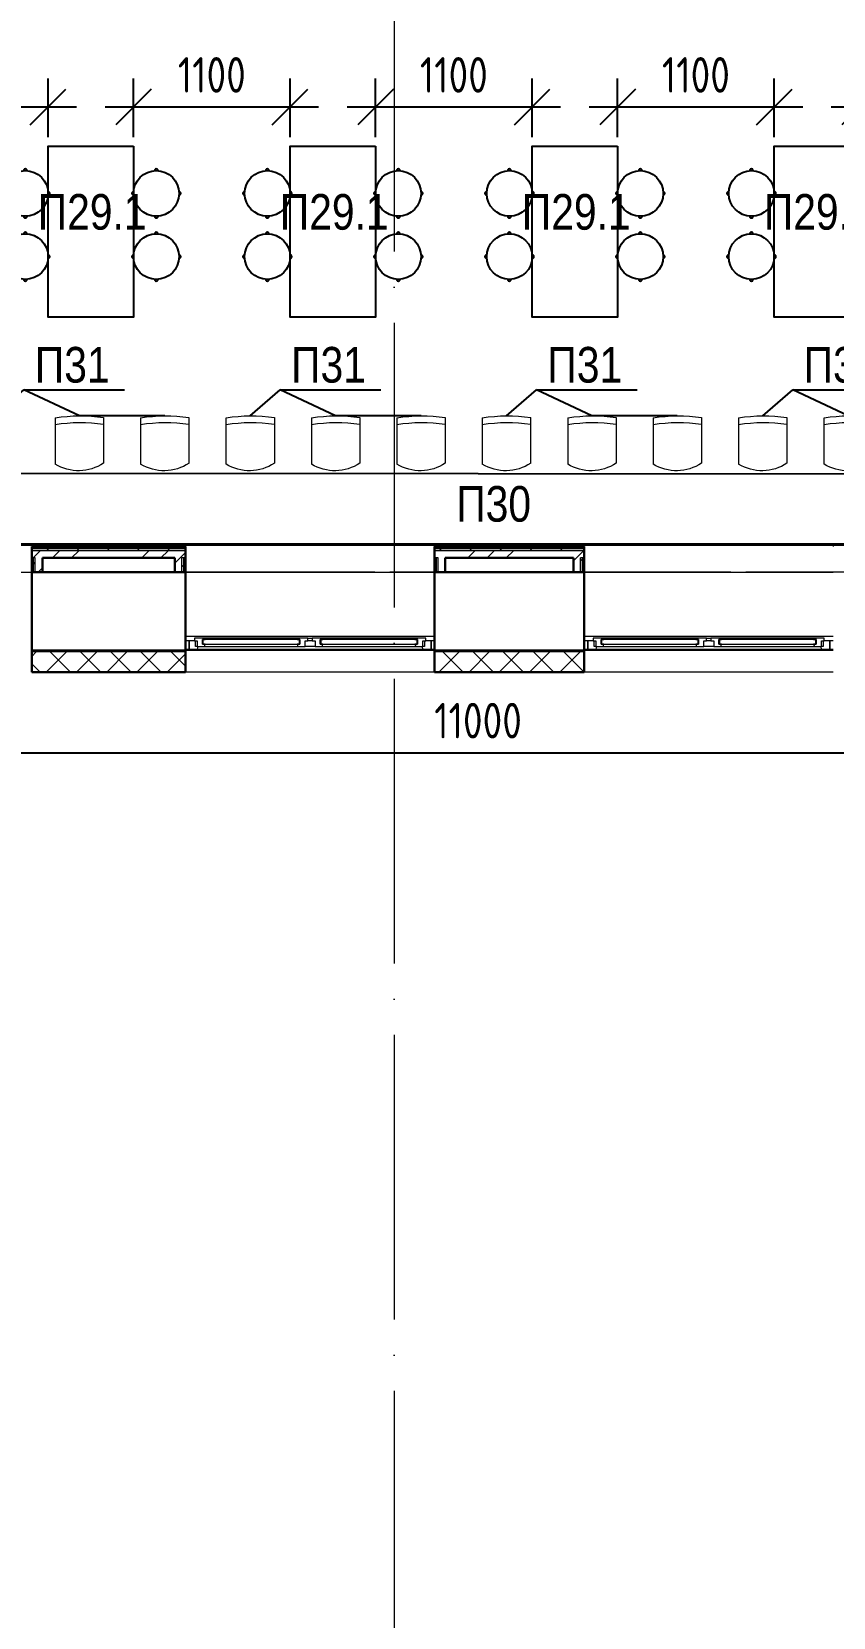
# Model space of a CAD drawing. Header units: millimetres. Extents: x -21010 to 105841, y -18351 to 135084.
# Drawn here: x 27517 to 33147, y 24735 to 35870 of the extents above; entities that cross this region are included whole.
import ezdxf
from ezdxf import colors
from ezdxf.entities.mleader import LeaderData, LeaderLine
from ezdxf.enums import TextEntityAlignment as Align
from ezdxf.math import Vec2, Vec3

# ---------------------------------------------------------------- set-up
doc = ezdxf.new("R2010")
doc.units = ezdxf.units.MM
doc.linetypes.add('ADSK_Линия сетки', pattern=[2500, 2000, -250, 0, -250])
for name, color, linetype, lineweight in [('_ Окна', 7, 'Continuous', 9), ('ДОНМ_ТХ_Анно', 84, 'Continuous', 20), ('ОБОРУДОВАНИЕ И МЕБЕЛЬ', 252, 'Continuous', 18), ('Ограждение', 7, 'Continuous', 9), ('Окна', 7, 'Continuous', 9), ('Оси', 7, 'Continuous', 9), ('Стены внутренние', 7, 'Continuous', 18), ('Стены наружные', 7, 'Continuous', 18), ('Стены штриховка', 7, 'Continuous', 13)]:
    doc.layers.add(name, color=color, linetype=linetype, lineweight=lineweight)
for name, color, linetype in [('ТХ пищеблок 31.10.2023', 7, 'Continuous'), ('тх разм', 7, 'Continuous'), ('ТХ_(нейтральное оборудование_мебель)', 32, 'Continuous')]:
    doc.layers.add(name, color=color, linetype=linetype)
doc.styles.add('ГОСТ 2.304', font='CS_Gost2304.shx')
doc.styles.add('ТХ_ДОНМ', font='ARIALN.TTF')
doc.dimstyles.new('СПДС', dxfattribs={"dimscale": 100, "dimtxt": 2.5, "dimasz": 2.5, "dimexe": 2, "dimexo": 0.625, "dimgap": 1, "dimtad": 1, "dimdec": 0, "dimtxsty": 'ГОСТ 2.304', "dimblk": 'OBLIQUE', "dimblk1": 'OBLIQUE', "dimblk2": 'OBLIQUE', "dimcen": 2.5, "dimdle": 2, "dimadec": 0, "dimazin": 2, "dimtfac": 0.75, "dimtdec": 4, "dimtmove": 1, "dimatfit": 3, "dimfxl": 1, "dimtfill": 1, "dimtolj": 1, "dimarcsym": 1})

# ---------------------------------------------------------------- blocks, each defined once
blk = doc.blocks.new('_None')
blk = doc.blocks.new('Барный стул')
at = {"layer": 'ОБОРУДОВАНИЕ И МЕБЕЛЬ', "color": 251, "linetype": 'Continuous', "lineweight": 18}
for p, q in [((1625999, 65651), (1625999, 65330)), ((1626339, 65649), (1626339, 65323))]:
    blk.add_line(p, q, dxfattribs=at)
for centre, radius, start, end in [((1626160, 64544), 1119, 80.8114, 98.2841), ((1626160, 64497), 1119, 80.8114, 98.2841), ((1626174, 65591), 314, 236.0495, 301.6358)]:
    blk.add_arc(centre, radius, start, end, dxfattribs=at)
blk = doc.blocks.new('Табурет к обеденному столу')
at = {"layer": 'ТХ_(нейтральное оборудование_мебель)'}
blk.add_circle((19569, 43946), 160, dxfattribs=at)
for centre, start, end in [((19569, 44106), 357.8509, 182.1491), ((19409, 43946), 87.8509, 272.1491), ((19729, 43946), 267.8509, 92.1491), ((19569, 43786), 177.8509, 2.1491)]:
    blk.add_arc(centre, 12, start, end, dxfattribs=at)
blk = doc.blocks.new('_Oblique')
at = {"color": 0, "linetype": 'ByBlock', "lineweight": -2}
blk.add_line((-0.5, -0.5), (0.5, 0.5), dxfattribs=at)
blk = doc.blocks.new('*D1152')
at = {"layer": 'Defpoints', "color": 0, "ltscale": 100, "transparency": 16777216}
for p in [(27632, 35342), (26532, 35066), (27632, 35066)]:
    blk.add_point(p, dxfattribs=at)
at = {"layer": 'тх разм', "color": 0, "lineweight": -2, "ltscale": 100, "transparency": 16777216}
for p, q in [((26532, 35129), (26532, 35542)), ((27632, 35129), (27632, 35542)), ((26332, 35342), (27832, 35342))]:
    blk.add_line(p, q, dxfattribs=at)
at = {"layer": 'тх разм', "color": 0, "lineweight": -2, "ltscale": 100, "transparency": 16777216, "xscale": 250, "yscale": 250, "zscale": 250, "rotation": 180}
blk.add_blockref('_Oblique', (26532, 35342), dxfattribs=at)
at = {"layer": 'тх разм', "color": 0, "lineweight": -2, "ltscale": 100, "transparency": 16777216, "xscale": 250, "yscale": 250, "zscale": 250}
blk.add_blockref('_Oblique', (27632, 35342), dxfattribs=at)
at = {"layer": 'тх разм', "color": 0, "ltscale": 100, "transparency": 16777216, "insert": (27082, 35567), "char_height": 250, "attachment_point": 5, "style": 'ГОСТ 2.304', "bg_fill": 3, "box_fill_scale": 1.1, "bg_fill_color": 256, "bg_fill_true_color": 13158600, "bg_fill_transparency": 0}
blk.add_mtext('\\A1;1100', dxfattribs=at)
blk = doc.blocks.new('*D1153')
at = {"layer": 'Defpoints', "color": 0, "ltscale": 100, "transparency": 16777216}
for p in [(29332, 35342), (28232, 35066), (29332, 35066)]:
    blk.add_point(p, dxfattribs=at)
at = {"layer": 'тх разм', "color": 0, "lineweight": -2, "ltscale": 100, "transparency": 16777216}
for p, q in [((28232, 35129), (28232, 35542)), ((29332, 35129), (29332, 35542)), ((28032, 35342), (29532, 35342))]:
    blk.add_line(p, q, dxfattribs=at)
at = {"layer": 'тх разм', "color": 0, "lineweight": -2, "ltscale": 100, "transparency": 16777216, "xscale": 250, "yscale": 250, "zscale": 250, "rotation": 180}
blk.add_blockref('_Oblique', (28232, 35342), dxfattribs=at)
at = {"layer": 'тх разм', "color": 0, "lineweight": -2, "ltscale": 100, "transparency": 16777216, "xscale": 250, "yscale": 250, "zscale": 250}
blk.add_blockref('_Oblique', (29332, 35342), dxfattribs=at)
at = {"layer": 'тх разм', "color": 0, "ltscale": 100, "transparency": 16777216, "insert": (28782, 35567), "char_height": 250, "attachment_point": 5, "style": 'ГОСТ 2.304', "bg_fill": 3, "box_fill_scale": 1.1, "bg_fill_color": 256, "bg_fill_true_color": 13158600, "bg_fill_transparency": 0}
blk.add_mtext('\\A1;1100', dxfattribs=at)
blk = doc.blocks.new('*D1154')
at = {"layer": 'Defpoints', "color": 0, "ltscale": 100, "transparency": 16777216}
for p in [(31032, 35342), (29932, 35066), (31032, 35066)]:
    blk.add_point(p, dxfattribs=at)
at = {"layer": 'тх разм', "color": 0, "lineweight": -2, "ltscale": 100, "transparency": 16777216}
for p, q in [((29932, 35129), (29932, 35542)), ((31032, 35129), (31032, 35542)), ((29732, 35342), (31232, 35342))]:
    blk.add_line(p, q, dxfattribs=at)
at = {"layer": 'тх разм', "color": 0, "lineweight": -2, "ltscale": 100, "transparency": 16777216, "xscale": 250, "yscale": 250, "zscale": 250, "rotation": 180}
blk.add_blockref('_Oblique', (29932, 35342), dxfattribs=at)
at = {"layer": 'тх разм', "color": 0, "lineweight": -2, "ltscale": 100, "transparency": 16777216, "xscale": 250, "yscale": 250, "zscale": 250}
blk.add_blockref('_Oblique', (31032, 35342), dxfattribs=at)
at = {"layer": 'тх разм', "color": 0, "ltscale": 100, "transparency": 16777216, "insert": (30482, 35567), "char_height": 250, "attachment_point": 5, "style": 'ГОСТ 2.304', "bg_fill": 3, "box_fill_scale": 1.1, "bg_fill_color": 256, "bg_fill_true_color": 13158600, "bg_fill_transparency": 0}
blk.add_mtext('\\A1;1100', dxfattribs=at)
blk = doc.blocks.new('*D1155')
at = {"layer": 'Defpoints', "color": 0, "ltscale": 100, "transparency": 16777216}
for p in [(32732, 35342), (31632, 35066), (32732, 35066)]:
    blk.add_point(p, dxfattribs=at)
at = {"layer": 'тх разм', "color": 0, "lineweight": -2, "ltscale": 100, "transparency": 16777216}
for p, q in [((31632, 35129), (31632, 35542)), ((32732, 35129), (32732, 35542)), ((31432, 35342), (32932, 35342))]:
    blk.add_line(p, q, dxfattribs=at)
at = {"layer": 'тх разм', "color": 0, "lineweight": -2, "ltscale": 100, "transparency": 16777216, "xscale": 250, "yscale": 250, "zscale": 250, "rotation": 180}
blk.add_blockref('_Oblique', (31632, 35342), dxfattribs=at)
at = {"layer": 'тх разм', "color": 0, "lineweight": -2, "ltscale": 100, "transparency": 16777216, "xscale": 250, "yscale": 250, "zscale": 250}
blk.add_blockref('_Oblique', (32732, 35342), dxfattribs=at)
at = {"layer": 'тх разм', "color": 0, "ltscale": 100, "transparency": 16777216, "insert": (32182, 35567), "char_height": 250, "attachment_point": 5, "style": 'ГОСТ 2.304', "bg_fill": 3, "box_fill_scale": 1.1, "bg_fill_color": 256, "bg_fill_true_color": 13158600, "bg_fill_transparency": 0}
blk.add_mtext('\\A1;1100', dxfattribs=at)
blk = doc.blocks.new('*D1156')
at = {"layer": 'Defpoints', "color": 0, "ltscale": 100, "transparency": 16777216}
for p in [(34432, 35342), (33332, 35066), (34432, 35066)]:
    blk.add_point(p, dxfattribs=at)
at = {"layer": 'тх разм', "color": 0, "lineweight": -2, "ltscale": 100, "transparency": 16777216}
for p, q in [((33332, 35129), (33332, 35542)), ((34432, 35129), (34432, 35542)), ((33132, 35342), (34632, 35342))]:
    blk.add_line(p, q, dxfattribs=at)
at = {"layer": 'тх разм', "color": 0, "lineweight": -2, "ltscale": 100, "transparency": 16777216, "xscale": 250, "yscale": 250, "zscale": 250, "rotation": 180}
blk.add_blockref('_Oblique', (33332, 35342), dxfattribs=at)
at = {"layer": 'тх разм', "color": 0, "lineweight": -2, "ltscale": 100, "transparency": 16777216, "xscale": 250, "yscale": 250, "zscale": 250}
blk.add_blockref('_Oblique', (34432, 35342), dxfattribs=at)
at = {"layer": 'тх разм', "color": 0, "ltscale": 100, "transparency": 16777216, "insert": (33882, 35567), "char_height": 250, "attachment_point": 5, "style": 'ГОСТ 2.304', "bg_fill": 3, "box_fill_scale": 1.1, "bg_fill_color": 256, "bg_fill_true_color": 13158600, "bg_fill_transparency": 0}
blk.add_mtext('\\A1;1100', dxfattribs=at)
blk = doc.blocks.new('*D1157')
at = {"layer": 'Defpoints', "color": 0, "ltscale": 100, "transparency": 16777216}
for p in [(25655, 36326), (29232, 36326), (25932, 35066)]:
    blk.add_point(p, dxfattribs=at)
at = {"layer": 'тх разм', "color": 0, "lineweight": -2, "ltscale": 100, "transparency": 16777216}
for p, q in [((25655, 34866), (25655, 36526)), ((29169, 36326), (25455, 36326)), ((25869, 35066), (25455, 35066))]:
    blk.add_line(p, q, dxfattribs=at)
at = {"layer": 'тх разм', "color": 0, "lineweight": -2, "ltscale": 100, "transparency": 16777216, "xscale": 250, "yscale": 250, "zscale": 250}
for p, rotation in [((25655, 36326), 90), ((25655, 35066), 270)]:
    blk.add_blockref('_Oblique', p, dxfattribs=dict(at, rotation=rotation))
at = {"layer": 'тх разм', "color": 0, "ltscale": 100, "transparency": 16777216, "insert": (25420, 35696), "char_height": 250, "attachment_point": 5, "rotation": 90, "style": 'ГОСТ 2.304', "bg_fill": 3, "box_fill_scale": 1.1, "bg_fill_color": 256, "bg_fill_true_color": 13158600, "bg_fill_transparency": 0}
blk.add_mtext('\\A1;1260', dxfattribs=at)
blk = doc.blocks.new('*D1161')
at = {"layer": 'Defpoints', "color": 0, "ltscale": 100, "transparency": 16777216}
for p in [(25152, 32267), (36152, 32267), (36152, 30807)]:
    blk.add_point(p, dxfattribs=at)
at = {"layer": 'тх разм', "color": 0, "lineweight": -2, "ltscale": 100, "transparency": 16777216}
for p, q in [((25152, 32204), (25152, 30607)), ((36152, 32204), (36152, 30607)), ((24952, 30807), (36352, 30807))]:
    blk.add_line(p, q, dxfattribs=at)
at = {"layer": 'тх разм', "color": 0, "lineweight": -2, "ltscale": 100, "transparency": 16777216, "xscale": 250, "yscale": 250, "zscale": 250, "rotation": 180}
blk.add_blockref('_Oblique', (25152, 30807), dxfattribs=at)
at = {"layer": 'тх разм', "color": 0, "lineweight": -2, "ltscale": 100, "transparency": 16777216, "xscale": 250, "yscale": 250, "zscale": 250}
blk.add_blockref('_Oblique', (36152, 30807), dxfattribs=at)
at = {"layer": 'тх разм', "color": 0, "ltscale": 100, "transparency": 16777216, "insert": (30652, 31032), "char_height": 250, "attachment_point": 5, "style": 'ГОСТ 2.304', "bg_fill": 3, "box_fill_scale": 1.1, "bg_fill_color": 256, "bg_fill_true_color": 13158600, "bg_fill_transparency": 0}
blk.add_mtext('\\A1;11000', dxfattribs=at)
blk = doc.blocks.new('1 этаж 21082025')
at = {"layer": '_ Окна'}
for p, q in [((34360, -11882), (34335, -11882)), ((34360, -11940), (34360, -11882)), ((34458, -11874), (34455, -11874)), ((34455, -11874), (34455, -11906)), ((34455, -11906), (34458, -11906)), ((35135, -11874), (34458, -11874)), ((34458, -11874), (34458, -11906)), ((34458, -11906), (34458, -11874)), ((34458, -11906), (35135, -11906)), ((35135, -11906), (35135, -11874)), ((35135, -11874), (35135, -11906)), ((35138, -11874), (35135, -11874)), ((35135, -11906), (35138, -11906)), ((35138, -11906), (35138, -11874)), ((35285, -11874), (35282, -11874)), ((35282, -11874), (35282, -11906)), ((35282, -11906), (35285, -11906)), ((35962, -11874), (35285, -11874)), ((35285, -11874), (35285, -11906)), ((35285, -11906), (35285, -11874)), ((35285, -11906), (35962, -11906)), ((35962, -11906), (35962, -11874)), ((35962, -11874), (35962, -11906)), ((35965, -11874), (35962, -11874)), ((35962, -11906), (35965, -11906)), ((35965, -11906), (35965, -11874)), ((36085, -11882), (36060, -11882)), ((36060, -11882), (36060, -11940)), ((37160, -11882), (37135, -11882)), ((37160, -11940), (37160, -11882)), ((37258, -11874), (37255, -11874)), ((37255, -11874), (37255, -11906)), ((37255, -11906), (37258, -11906)), ((37935, -11874), (37258, -11874)), ((37258, -11874), (37258, -11906)), ((37258, -11906), (37258, -11874)), ((37258, -11906), (37935, -11906)), ((37935, -11906), (37935, -11874)), ((37935, -11874), (37935, -11906)), ((37938, -11874), (37935, -11874)), ((37935, -11906), (37938, -11906)), ((37938, -11906), (37938, -11874)), ((38085, -11874), (38082, -11874)), ((38082, -11874), (38082, -11906)), ((38082, -11906), (38085, -11906)), ((38762, -11874), (38085, -11874)), ((38085, -11874), (38085, -11906)), ((38085, -11906), (38085, -11874)), ((38085, -11906), (38762, -11906)), ((38762, -11906), (38762, -11874)), ((38762, -11874), (38762, -11906)), ((38765, -11874), (38762, -11874)), ((38762, -11906), (38765, -11906)), ((38765, -11906), (38765, -11874)), ((38885, -11882), (38860, -11882)), ((38860, -11882), (38860, -11940)), ((34335, -11940), (34360, -11940)), ((36060, -11940), (36085, -11940)), ((37135, -11940), (37160, -11940)), ((38860, -11940), (38885, -11940))]:
    blk.add_line(p, q, dxfattribs=at)
at = {"layer": '_ Окна', "lineweight": 18}
for p, q in [((34398, -11882), (34360, -11882)), ((34360, -11882), (34360, -11940)), ((34454, -11865), (34398, -11865)), ((34398, -11865), (34398, -11882)), ((34398, -11882), (34418, -11882)), ((34406, -11923), (34406, -11882)), ((34418, -11882), (34418, -11923)), ((34455, -11866), (34454, -11865)), ((34456, -11865), (34455, -11866)), ((34455, -11906), (34455, -11874)), ((34455, -11874), (34473, -11874)), ((34473, -11906), (34455, -11906)), ((34471, -11865), (34456, -11865)), ((34468, -11923), (34473, -11906)), ((34473, -11874), (34471, -11865)), ((35122, -11865), (35120, -11874)), ((35120, -11874), (35138, -11874)), ((35138, -11906), (35120, -11906)), ((35120, -11906), (35125, -11923)), ((35137, -11865), (35122, -11865)), ((35138, -11866), (35137, -11865)), ((35139, -11865), (35138, -11866)), ((35138, -11874), (35138, -11906)), ((35195, -11865), (35139, -11865)), ((35175, -11923), (35175, -11882)), ((35175, -11882), (35195, -11882)), ((35195, -11882), (35195, -11865)), ((35281, -11865), (35225, -11865)), ((35225, -11865), (35225, -11882)), ((35225, -11882), (35245, -11882)), ((35245, -11882), (35245, -11923)), ((35282, -11866), (35281, -11865)), ((35283, -11865), (35282, -11866)), ((35282, -11906), (35282, -11874)), ((35282, -11874), (35300, -11874)), ((35300, -11906), (35282, -11906)), ((35298, -11865), (35283, -11865)), ((35295, -11923), (35300, -11906)), ((35300, -11874), (35298, -11865)), ((35949, -11865), (35947, -11874)), ((35947, -11874), (35965, -11874)), ((35965, -11906), (35947, -11906)), ((35947, -11906), (35952, -11923)), ((35964, -11865), (35949, -11865)), ((35965, -11866), (35964, -11865)), ((35966, -11865), (35965, -11866)), ((35965, -11874), (35965, -11906)), ((36022, -11865), (35966, -11865)), ((36002, -11923), (36002, -11882)), ((36002, -11882), (36022, -11882)), ((36014, -11882), (36014, -11923)), ((36022, -11882), (36022, -11865)), ((36060, -11882), (36022, -11882)), ((36060, -11940), (36060, -11882)), ((37198, -11882), (37160, -11882)), ((37160, -11882), (37160, -11940)), ((37254, -11865), (37198, -11865)), ((37198, -11865), (37198, -11882)), ((37198, -11882), (37218, -11882)), ((37206, -11923), (37206, -11882)), ((37218, -11882), (37218, -11923)), ((37255, -11866), (37254, -11865)), ((37256, -11865), (37255, -11866)), ((37255, -11906), (37255, -11874)), ((37255, -11874), (37273, -11874)), ((37273, -11906), (37255, -11906)), ((37271, -11865), (37256, -11865)), ((37268, -11923), (37273, -11906)), ((37273, -11874), (37271, -11865)), ((37922, -11865), (37920, -11874)), ((37920, -11874), (37938, -11874)), ((37938, -11906), (37920, -11906)), ((37920, -11906), (37925, -11923)), ((37937, -11865), (37922, -11865)), ((37938, -11866), (37937, -11865)), ((37939, -11865), (37938, -11866)), ((37938, -11874), (37938, -11906)), ((37995, -11865), (37939, -11865)), ((37975, -11923), (37975, -11882)), ((37975, -11882), (37995, -11882)), ((37995, -11882), (37995, -11865)), ((38081, -11865), (38025, -11865)), ((38025, -11865), (38025, -11882)), ((38025, -11882), (38045, -11882)), ((38045, -11882), (38045, -11923)), ((38082, -11866), (38081, -11865)), ((38083, -11865), (38082, -11866)), ((38082, -11906), (38082, -11874)), ((38082, -11874), (38100, -11874)), ((38100, -11906), (38082, -11906)), ((38098, -11865), (38083, -11865)), ((38095, -11923), (38100, -11906)), ((38100, -11874), (38098, -11865)), ((38749, -11865), (38747, -11874)), ((38747, -11874), (38765, -11874)), ((38765, -11906), (38747, -11906)), ((38747, -11906), (38752, -11923)), ((38764, -11865), (38749, -11865)), ((38765, -11866), (38764, -11865)), ((38766, -11865), (38765, -11866)), ((38765, -11874), (38765, -11906)), ((38822, -11865), (38766, -11865)), ((38802, -11923), (38802, -11882)), ((38802, -11882), (38822, -11882)), ((38814, -11882), (38814, -11923)), ((38822, -11882), (38822, -11865)), ((38860, -11882), (38822, -11882)), ((38860, -11940), (38860, -11882)), ((34360, -11940), (34419, -11940)), ((34418, -11923), (34406, -11923)), ((34418, -11923), (34468, -11923)), ((34419, -11940), (34424, -11923)), ((35125, -11923), (35175, -11923)), ((35245, -11923), (35295, -11923)), ((35952, -11923), (36002, -11923)), ((35996, -11923), (36001, -11940)), ((36001, -11940), (36060, -11940)), ((36014, -11923), (36002, -11923)), ((37160, -11940), (37219, -11940)), ((37218, -11923), (37206, -11923)), ((37218, -11923), (37268, -11923)), ((37219, -11940), (37224, -11923)), ((37925, -11923), (37975, -11923)), ((38045, -11923), (38095, -11923)), ((38752, -11923), (38802, -11923)), ((38796, -11923), (38801, -11940)), ((38801, -11940), (38860, -11940)), ((38814, -11923), (38802, -11923))]:
    blk.add_line(p, q, dxfattribs=at)
at = {"layer": 'Ограждение'}
for p, q in [((30890, -11200), (44870, -11200)), ((34335, -11220), (34335, -11200)), ((34335, -11200), (36085, -11200)), ((36085, -11200), (36085, -11220)), ((37135, -11220), (37135, -11200)), ((37135, -11200), (38885, -11200)), ((38885, -11200), (38885, -11220)), ((31505, -11400), (33255, -11400)), ((34335, -11400), (36085, -11400)), ((37135, -11400), (38885, -11400)), ((34335, -11850), (36085, -11850)), ((37135, -11850), (38885, -11850))]:
    blk.add_line(p, q, dxfattribs=at)
at = {"layer": 'Окна'}
for p, q in [((34456, -11865), (34454, -11865)), ((35122, -11865), (34471, -11865)), ((35139, -11865), (35137, -11865)), ((35195, -11865), (35225, -11865)), ((35225, -11882), (35195, -11882)), ((35283, -11865), (35281, -11865)), ((35949, -11865), (35298, -11865)), ((35966, -11865), (35964, -11865)), ((37256, -11865), (37254, -11865)), ((37922, -11865), (37271, -11865)), ((37939, -11865), (37937, -11865)), ((37995, -11865), (38025, -11865)), ((38025, -11882), (37995, -11882)), ((38083, -11865), (38081, -11865)), ((38749, -11865), (38098, -11865)), ((38766, -11865), (38764, -11865)), ((34419, -11940), (36001, -11940)), ((34468, -11923), (35125, -11923)), ((35245, -11923), (35175, -11923)), ((35295, -11923), (35952, -11923)), ((37219, -11940), (38801, -11940)), ((37268, -11923), (37925, -11923)), ((38045, -11923), (37975, -11923)), ((38095, -11923), (38752, -11923))]:
    blk.add_line(p, q, dxfattribs=at)
at = {"layer": 'Оси', "linetype": 'ADSK_Линия сетки'}
for p, q in [((35800, 5351), (35800, -59356)), ((58165, -11400), (-14072, -11400))]:
    blk.add_line(p, q, dxfattribs=at)
at = {"layer": 'Стены внутренние', "lineweight": 30}
for p, q in [((33255, -11400), (33255, -11950)), ((34260, -11400), (33330, -11400)), ((34335, -11950), (34335, -11400)), ((36085, -11400), (36085, -11950)), ((37060, -11400), (36160, -11400)), ((37135, -11950), (37135, -11400)), ((33255, -11950), (34335, -11950)), ((33255, -11960), (33255, -12102)), ((34335, -12102), (34335, -11960)), ((36085, -11950), (37135, -11950)), ((36085, -11960), (36085, -12102)), ((37135, -12102), (37135, -11960)), ((33255, -12102), (34335, -12102)), ((36085, -12102), (37135, -12102))]:
    blk.add_line(p, q, dxfattribs=at)
at = {"layer": 'Стены внутренние', "linetype": 'Continuous', "lineweight": 9}
for p, q in [((33255, -11992), (33287, -11960)), ((33359, -12100), (33499, -11960)), ((33525, -12100), (33385, -11960)), ((33572, -12100), (33712, -11960)), ((33737, -12100), (33597, -11960)), ((33784, -12100), (33924, -11960)), ((33950, -12100), (33810, -11960)), ((33996, -12100), (34136, -11960)), ((34162, -12100), (34022, -11960)), ((34208, -12100), (34335, -11973)), ((34333, -12059), (34234, -11960)), ((36117, -12100), (36257, -11960)), ((36283, -12100), (36143, -11960)), ((36329, -12100), (36469, -11960)), ((36495, -12100), (36355, -11960)), ((36541, -12100), (36681, -11960)), ((36707, -12100), (36567, -11960)), ((36754, -12100), (36894, -11960)), ((36919, -12100), (36779, -11960)), ((36966, -12100), (37106, -11960)), ((37132, -12100), (36992, -11960)), ((33313, -12100), (33257, -12044)), ((33893, -12102), (33891, -12100)), ((34035, -12100), (34034, -12102)), ((36708, -12102), (36707, -12100))]:
    blk.add_line(p, q, dxfattribs=at)
at = {"layer": 'Стены внутренние'}
for p, q in [((36085, -11950), (34335, -11950)), ((38885, -11950), (37135, -11950)), ((36085, -12102), (34335, -12102)), ((38885, -12102), (37135, -12102))]:
    blk.add_line(p, q, dxfattribs=at)
at = {"layer": 'Стены наружные', "lineweight": 30}
for p, q in [((34335, -11220), (33255, -11220)), ((33255, -11220), (33255, -11400)), ((34335, -11400), (34335, -11220)), ((37135, -11220), (36085, -11220)), ((36085, -11220), (36085, -11400)), ((37135, -11400), (37135, -11220)), ((33330, -11300), (34260, -11300)), ((33330, -11400), (33330, -11300)), ((34260, -11300), (34260, -11400)), ((36160, -11300), (37060, -11300)), ((36160, -11400), (36160, -11300)), ((37060, -11300), (37060, -11400)), ((33255, -11400), (33330, -11400)), ((34260, -11400), (34335, -11400)), ((36085, -11400), (36160, -11400)), ((37060, -11400), (37135, -11400)), ((33255, -11950), (33255, -11960)), ((34335, -11960), (34335, -11950)), ((36085, -11950), (36085, -11960)), ((37135, -11960), (37135, -11950))]:
    blk.add_line(p, q, dxfattribs=at)
at = {"layer": 'Стены наружные', "linetype": 'Continuous', "lineweight": 9}
for p, q in [((33361, -11250), (33373, -11237)), ((33373, -11237), (33386, -11225)), ((33386, -11225), (33391, -11220)), ((33573, -11250), (33586, -11237)), ((33586, -11237), (33598, -11225)), ((33785, -11250), (33798, -11237)), ((33798, -11237), (33810, -11225)), ((33810, -11225), (33815, -11220)), ((33997, -11250), (34010, -11237)), ((34010, -11237), (34022, -11225)), ((34209, -11250), (34222, -11237)), ((34222, -11237), (34234, -11225)), ((34234, -11225), (34239, -11220)), ((36119, -11250), (36131, -11237)), ((36131, -11237), (36144, -11225)), ((36331, -11250), (36343, -11237)), ((36343, -11237), (36356, -11225)), ((36356, -11225), (36361, -11220)), ((36543, -11250), (36555, -11237)), ((36555, -11237), (36568, -11225)), ((36755, -11250), (36768, -11237)), ((36768, -11237), (36780, -11225)), ((36780, -11225), (36785, -11220)), ((36967, -11250), (36980, -11237)), ((36980, -11237), (36992, -11225)), ((33255, -11356), (33268, -11343)), ((33265, -11300), (33315, -11250)), ((33268, -11343), (33280, -11331)), ((33400, -11300), (33450, -11250)), ((33535, -11300), (33585, -11250)), ((34028, -11300), (34078, -11250)), ((34163, -11300), (34213, -11250)), ((34260, -11338), (34298, -11300)), ((34298, -11300), (34335, -11263)), ((34310, -11362), (34323, -11349)), ((34323, -11349), (34335, -11337)), ((36318, -11300), (36368, -11250)), ((36453, -11300), (36503, -11250)), ((36588, -11300), (36638, -11250)), ((37060, -11321), (37081, -11300)), ((37081, -11300), (37131, -11250)), ((37110, -11319), (37123, -11307)), ((37123, -11307), (37129, -11300)), ((33300, -11400), (33330, -11370))]:
    blk.add_line(p, q, dxfattribs=at)
at = {"layer": 'Стены штриховка'}
for p, q in [((33255, -11225), (34335, -11225)), ((34335, -11225), (33255, -11225)), ((34335, -11237), (33255, -11237)), ((36085, -11225), (37135, -11225)), ((37135, -11225), (36085, -11225)), ((37135, -11237), (36085, -11237)), ((34335, -11250), (33255, -11250)), ((33280, -11300), (33255, -11300)), ((33268, -11400), (33268, -11300)), ((33280, -11400), (33280, -11300)), ((34310, -11400), (34310, -11300)), ((34335, -11300), (34310, -11300)), ((34323, -11400), (34323, -11300)), ((37135, -11250), (36085, -11250)), ((36110, -11300), (36085, -11300)), ((36098, -11400), (36098, -11300)), ((36110, -11400), (36110, -11300)), ((37110, -11400), (37110, -11300)), ((37135, -11300), (37110, -11300)), ((37123, -11400), (37123, -11300)), ((34335, -11960), (33255, -11960)), ((33257, -12026), (33255, -12026)), ((33257, -12026), (33257, -12100)), ((34335, -12026), (34333, -12026)), ((34333, -12100), (34333, -12026)), ((37135, -11960), (36085, -11960)), ((36087, -12026), (36085, -12026)), ((36087, -12026), (36087, -12100)), ((37135, -12026), (37133, -12026)), ((37133, -12100), (37133, -12026)), ((33257, -12100), (34333, -12100)), ((36087, -12100), (37133, -12100))]:
    blk.add_line(p, q, dxfattribs=at)

msp = doc.modelspace()

# ---------------------------------------------------------------- linework, layer by layer
at = {"layer": 'Оси', "linetype": 'ADSK_Линия сетки'}
msp.add_line((49532.7, 32075), (20650.1, 32075), dxfattribs=at)
at = {"layer": 'ТХ_(нейтральное оборудование_мебель)'}
for points in [[(28231.7, 35066), (28231.7, 33866.1), (27631.7, 33866.1), (27631.7, 35066), (28231.7, 35066)], [(29931.7, 35066), (29931.7, 33866.1), (29331.7, 33866.1), (29331.7, 35066), (29931.7, 35066)], [(31631.7, 35066), (31631.7, 33866.1), (31031.7, 33866.1), (31031.7, 35066), (31631.7, 35066)], [(33331.7, 35066), (33331.7, 33866.1), (32731.7, 33866.1), (32731.7, 35066), (33331.7, 35066)]]:
    msp.add_lwpolyline(points, dxfattribs=at)
msp.add_lwpolyline([(36151.5, 32764), (25151.5, 32766.6), (25151.5, 32266.6), (36151.5, 32264)], close=True, dxfattribs=at)

# ---------------------------------------------------------------- block references
msp.add_blockref('1 этаж 21082025', (-5738, 43475))
at = {"layer": 'ТХ пищеблок 31.10.2023', "xscale": -1}
for p in [(1654020.4, -32490), (1654620.4, -32490), (1655220.4, -32490), (1655820.4, -32490), (1656420.4, -32490), (1657020.4, -32490), (1657620.4, -32490), (1658220.4, -32490), (1658820.4, -32490), (1659420.4, -32490)]:
    msp.add_blockref('Барный стул', p, dxfattribs=at)
at = {"layer": 'ТХ_(нейтральное оборудование_мебель)', "color": 5, "rotation": 89.99999999999997}
for p in [(71418.4, 15165.5), (72338, 15165.5), (73118.4, 15165.5), (74038, 15165.5), (74818.4, 15165.5), (75738, 15165.5), (76518.4, 15165.5), (71418.4, 14721.7), (72338, 14721.7), (73118.4, 14721.7), (74038, 14721.7), (74818.4, 14721.7), (75738, 14721.7), (76518.4, 14721.7)]:
    msp.add_blockref('Табурет к обеденному столу', p, dxfattribs=at)

# ---------------------------------------------------------------- texts
at = {"layer": 'ДОНМ_ТХ_Анно', "style": 'ТХ_ДОНМ'}
for s, p in [('П29.1', (27941.4, 34605)), ('П29.1', (29641.4, 34605)), ('П29.1', (31341.4, 34605)), ('П29.1', (33041.4, 34605)), ('П30', (30761.5, 32554.5))]:
    msp.add_text(s, height=250, dxfattribs=at).set_placement(p, align=Align.MIDDLE_CENTER)

# ---------------------------------------------------------------- leaders
at = {"layer": 'ДОНМ_ТХ_Анно'}
ml = msp.add_multileader_mtext('Standard', dxfattribs=at)
ml.set_content('П31', color=256, style='ТХ_ДОНМ')
ml.set_leader_properties()
ml.set_arrow_properties(name='NONE')
ml.build(insert=Vec2(0, 0))
ml.multileader.update_dxf_attribs({"text_left_attachment_type": 6, "text_right_attachment_type": 6, "dogleg_length": 0.25, "arrow_head_size": 250})
ctx = ml.context
ctx.base_point, ctx.char_height, ctx.arrow_head_size, ctx.landing_gap_size, ctx.plane_origin = Vec3(27513.9, 33356.1), 250, 250, 25, Vec3(24452.2, 29740.8)
ctx.left_attachment, ctx.right_attachment = 6, 6
notes = []
notes.append((ctx, [(0, (1, 1, 0), (27462.5, 33356.1), (1, 0), 51.4, [(0, [(28451.5, 33173.1), (27851.5, 33173.1)], 0, []), (2, [(27251.5, 33173.1)], 0, [])])]))
ctx.mtext.insert, ctx.mtext.flow_direction = Vec3(27538.9, 33656.1), 5
ml = msp.add_multileader_mtext('Standard', dxfattribs=at)
ml.set_content('П31', color=256, style='ТХ_ДОНМ')
ml.set_leader_properties()
ml.set_arrow_properties(name='NONE')
ml.build(insert=Vec2(0, 0))
ml.multileader.update_dxf_attribs({"text_left_attachment_type": 6, "text_right_attachment_type": 6, "dogleg_length": 0.25, "arrow_head_size": 250})
ctx = ml.context
ctx.base_point, ctx.char_height, ctx.arrow_head_size, ctx.landing_gap_size, ctx.plane_origin = Vec3(29313.9, 33356.1), 250, 250, 25, Vec3(26252.2, 29740.8)
ctx.left_attachment, ctx.right_attachment = 6, 6
notes.append((ctx, [(0, (1, 1, 0), (29262.5, 33356.1), (1, 0), 51.4, [(0, [(30251.5, 33173.1), (29651.5, 33173.1)], 0, []), (2, [(29051.5, 33173.1)], 0, [])])]))
ctx.mtext.insert, ctx.mtext.flow_direction = Vec3(29338.9, 33656.1), 5
ml = msp.add_multileader_mtext('Standard', dxfattribs=at)
ml.set_content('П31', color=256, style='ТХ_ДОНМ')
ml.set_leader_properties()
ml.set_arrow_properties(name='NONE')
ml.build(insert=Vec2(0, 0))
ml.multileader.update_dxf_attribs({"text_left_attachment_type": 6, "text_right_attachment_type": 6, "dogleg_length": 0.25, "arrow_head_size": 250})
ctx = ml.context
ctx.base_point, ctx.char_height, ctx.arrow_head_size, ctx.landing_gap_size, ctx.plane_origin = Vec3(31113.9, 33356.1), 250, 250, 25, Vec3(28052.2, 29740.8)
ctx.left_attachment, ctx.right_attachment = 6, 6
notes.append((ctx, [(0, (1, 1, 0), (31062.5, 33356.1), (1, 0), 51.4, [(0, [(32051.5, 33173.1), (31451.5, 33173.1)], 0, []), (2, [(30851.5, 33173.1)], 0, [])])]))
ctx.mtext.insert, ctx.mtext.flow_direction = Vec3(31138.9, 33656.1), 5
ml = msp.add_multileader_mtext('Standard', dxfattribs=at)
ml.set_content('П31', color=256, style='ТХ_ДОНМ')
ml.set_leader_properties()
ml.set_arrow_properties(name='NONE')
ml.build(insert=Vec2(0, 0))
ml.multileader.update_dxf_attribs({"text_left_attachment_type": 6, "text_right_attachment_type": 6, "dogleg_length": 0.25, "arrow_head_size": 250})
ctx = ml.context
ctx.base_point, ctx.char_height, ctx.arrow_head_size, ctx.landing_gap_size, ctx.plane_origin = Vec3(32913.9, 33356.1), 250, 250, 25, Vec3(29852.2, 29740.8)
ctx.left_attachment, ctx.right_attachment = 6, 6
notes.append((ctx, [(0, (1, 1, 0), (32862.5, 33356.1), (1, 0), 51.4, [(0, [(33851.5, 33173.1), (33251.5, 33173.1)], 0, []), (2, [(32651.5, 33173.1)], 0, [])])]))
ctx.mtext.insert, ctx.mtext.flow_direction = Vec3(32938.9, 33656.1), 5
for ctx, leaders in notes:
    for number, flags, end, landing, length, lines in leaders:
        leader = LeaderData()
        leader.index, (leader.has_last_leader_line, leader.has_dogleg_vector, leader.attachment_direction) = number, flags
        leader.last_leader_point, leader.dogleg_vector, leader.dogleg_length = Vec3(end), Vec3(landing), length
        for number, points, colour, breaks in lines:
            line = LeaderLine()
            line.index, line.vertices, line.color, line.breaks = number, Vec3.list(points), colors.encode_raw_color(colour), breaks
            leader.lines.append(line)
        ctx.leaders.append(leader)

# ---------------------------------------------------------------- next in the draw order: dimensions: what is measured, and where the dimension line sits
at = {"layer": 'тх разм', "ltscale": 100}
for base, p1, p2, picture, middle in [((27631.7, 35342), (26531.7, 35066), (27631.7, 35066), '*D1152', (27081.7, 35567)), ((29331.7, 35342), (28231.7, 35066), (29331.7, 35066), '*D1153', (28781.7, 35567)), ((31031.7, 35342), (29931.7, 35066), (31031.7, 35066), '*D1154', (30481.7, 35567)), ((32731.7, 35342), (31631.7, 35066), (32731.7, 35066), '*D1155', (32181.7, 35567)), ((34431.7, 35342), (33331.7, 35066), (34431.7, 35066), '*D1156', (33881.7, 35567)), ((36151.5, 30806.7), (25151.5, 32266.6), (36151.5, 32266.6), '*D1161', (30651.5, 31031.7))]:
    dim = msp.add_linear_dim(base=base, p1=p1, p2=p2, dimstyle='СПДС', dxfattribs=at)
    dim.commit()
    dim.dimension.update_dxf_attribs({"geometry": picture, "text_midpoint": middle})

# ---------------------------------------------------------------- next in the draw order: dimensions: what is measured, and where the dimension line sits
dim = msp.add_linear_dim(base=(25654.6, 36326), p1=(25931.7, 35066), p2=(29231.8, 36326), angle=90, dimstyle='СПДС', dxfattribs=at)
dim.commit()
dim.dimension.update_dxf_attribs({"geometry": '*D1157', "text_midpoint": (25419.9, 35696)})

doc.saveas('drawing.dxf')
